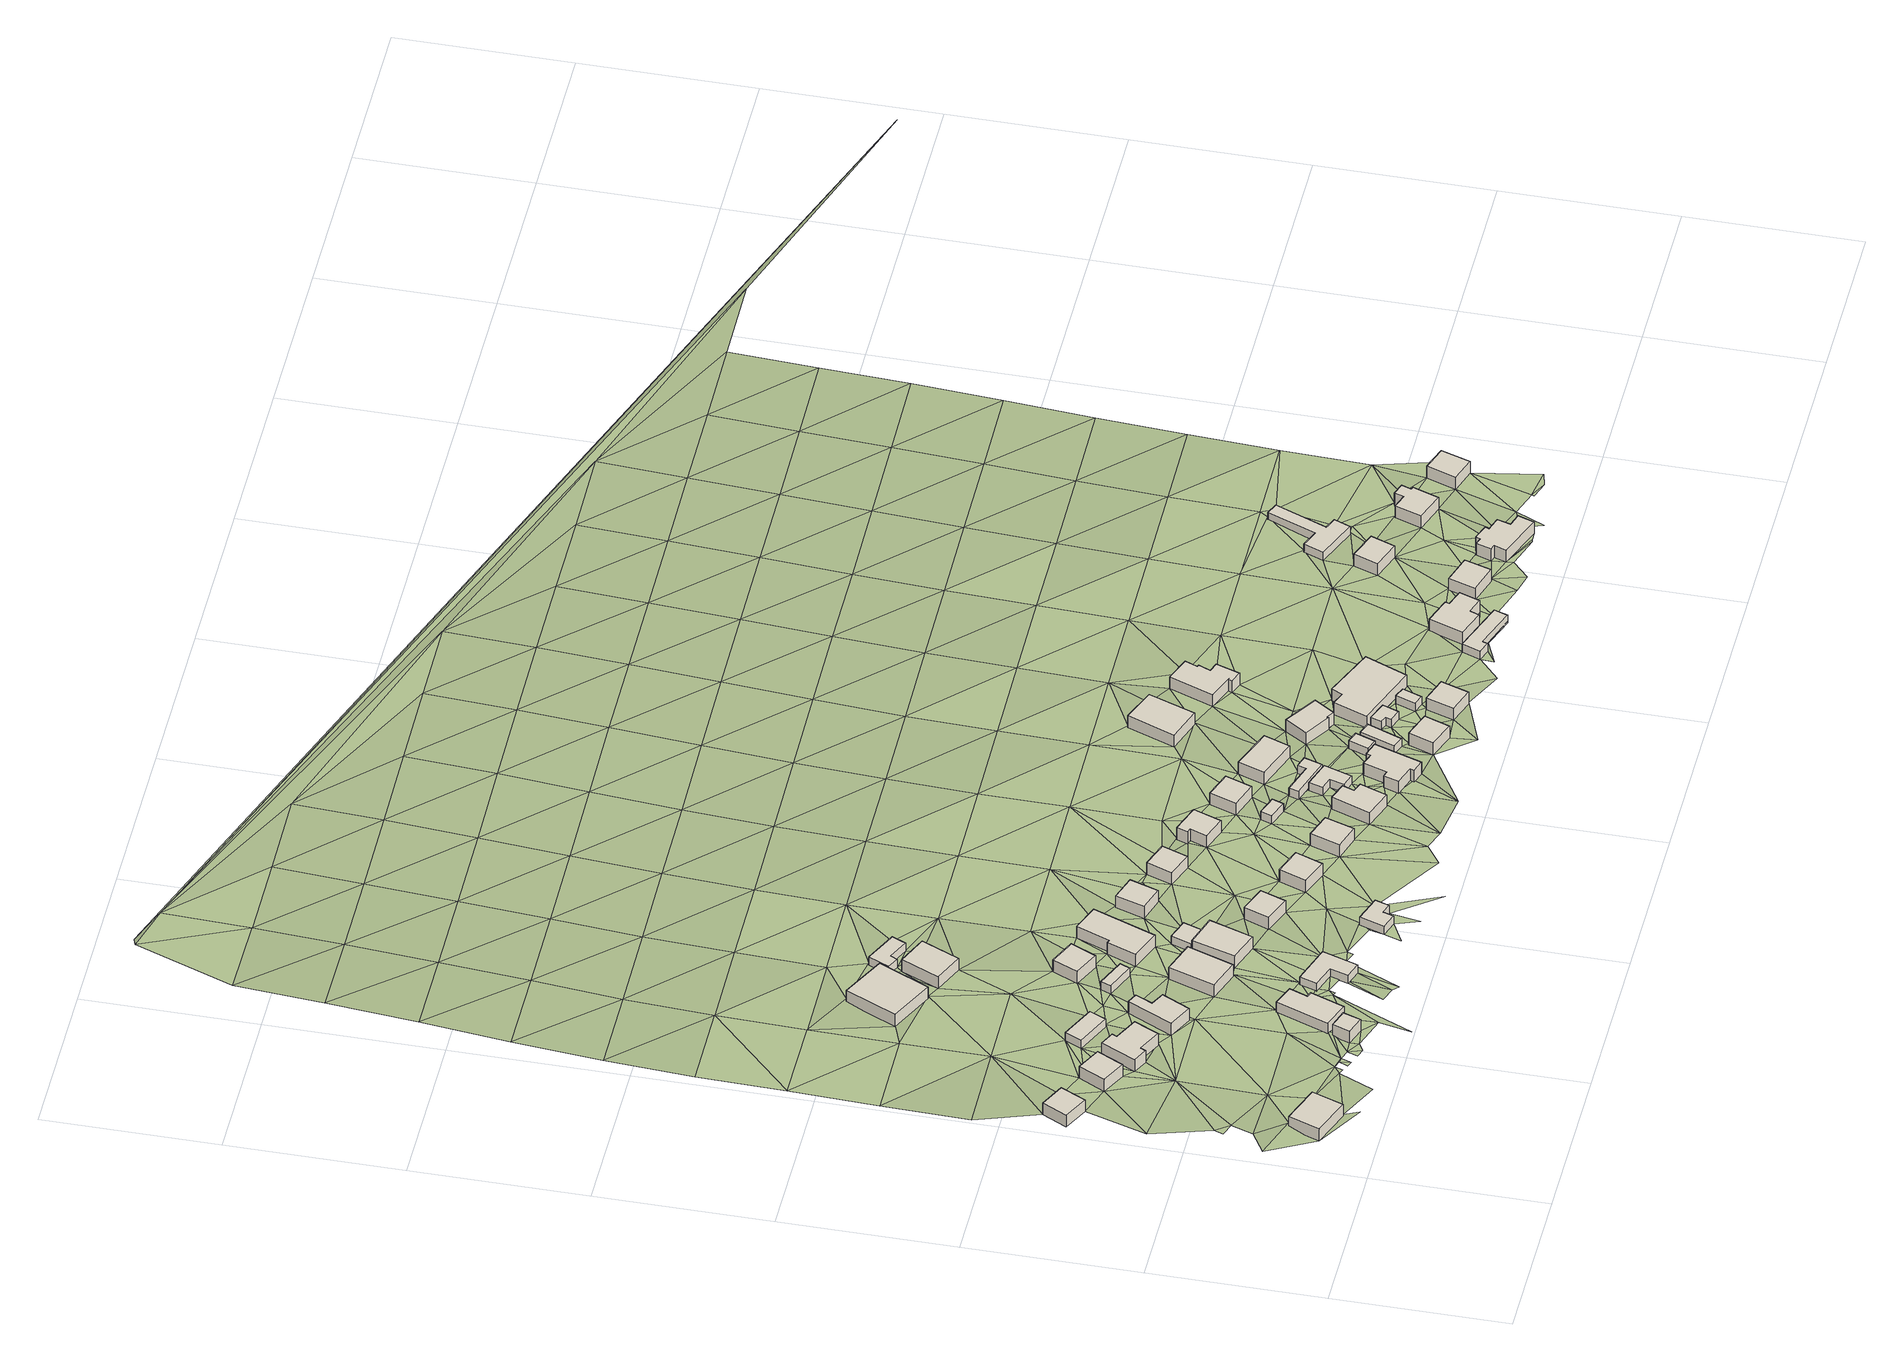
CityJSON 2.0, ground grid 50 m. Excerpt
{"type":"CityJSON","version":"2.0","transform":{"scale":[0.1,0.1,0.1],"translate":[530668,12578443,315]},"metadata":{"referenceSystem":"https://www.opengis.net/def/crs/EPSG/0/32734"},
"CityObjects":{
"building1":{"type":"Building","attributes":{"address":"4 Louwskloof Road Mamre 7347 Cape Town","building":"house","building:levels":"1","building_height":4.1,"plus_code":"4FRWFFRF+9V7","ground_height":177.69,"roof_height":181.79},"geometry":[{"type":"Solid","lod":"1","boundaries":[[[[0,1,2,3]],[[1,4,5,2]],[[4,6,7,5]],[[6,0,3,7]],[[3,2,5,7]],[[6,4,1,0]]]]}]},
"building2":{"type":"Building","attributes":{"address":"70 Frans Street Mamre 7347 Cape Town","building":"house","building:levels":"1","building_height":4.1,"plus_code":"4FRWFFRF+JR4","ground_height":178.72,"roof_height":182.82},"geometry":[{"type":"Solid","lod":"1","boundaries":[[[[8,9,10,11]],[[9,12,13,10]],[[12,14,15,13]],[[14,8,11,15]],[[11,10,13,15]],[[14,12,9,8]]]]}]},
"building3":{"type":"Building","attributes":{"address":"68 Frans Street Mamre 7347 Cape Town","building":"house","building:levels":"1","building_height":4.1,"plus_code":"4FRWFFRF+HVH","ground_height":180.16,"roof_height":184.26},"geometry":[{"type":"Solid","lod":"1","boundaries":[[[[16,17,18,19]],[[17,20,21,18]],[[20,22,23,21]],[[22,16,19,23]],[[19,18,21,23]],[[22,20,17,16]]]]}]},
"building4":{"type":"Building","attributes":{"address":"66 Frans Street Mamre 7347 Cape Town","building":"house","building:levels":"1","building_height":4.1,"plus_code":"4FRWFFRF+GWX","ground_height":180.1,"roof_height":184.2},"geometry":[{"type":"Solid","lod":"1","boundaries":[[[[24,25,26,27]],[[25,28,29,26]],[[28,30,31,29]],[[30,32,33,31]],[[32,34,35,33]],[[34,36,37,35]],[[36,38,39,37]],[[38,24,27,39]],[[27,26,29,31,33,35,37,39]],[[38,36,34,32,30,28,25,24]]]]}]},
"building5":{"type":"Building","attributes":{"address":"Louwskloof Road Mamre 7347 Cape Town","building":"yes","building:levels":"1","building_height":4.1,"plus_code":"4FRWFFRG+923","ground_height":178.97,"roof_height":183.07},"geometry":[{"type":"Solid","lod":"1","boundaries":[[[[40,41,42,43]],[[41,44,45,42]],[[44,46,47,45]],[[46,40,43,47]],[[43,42,45,47]],[[46,44,41,40]]]]}]},
"building6":{"type":"Building","attributes":{"building":"cabin","building:levels":"1","building_height":2.8,"plus_code":"4FRWFFRF+JX2","ground_height":180.16,"roof_height":182.96},"geometry":[{"type":"Solid","lod":"1","boundaries":[[[[48,49,50,51]],[[49,52,53,50]],[[52,54,55,53]],[[54,48,51,55]],[[51,50,53,55]],[[54,52,49,48]]]]}]},
"building7":{"type":"Building","attributes":{"address":"Louwskloof Road Mamre 7347 Cape Town","building":"yes","building:levels":"1","building_height":4.1,"plus_code":"4FRWFFRG+92Q","ground_height":178.97,"roof_height":183.07},"geometry":[{"type":"Solid","lod":"1","boundaries":[[[[56,57,58,59]],[[57,60,61,58]],[[60,62,63,61]],[[62,64,65,63]],[[64,66,67,65]],[[66,56,59,67]],[[59,58,61,63,65,67]],[[66,64,62,60,57,56]]]]}]},
"building8":{"type":"Building","attributes":{"address":"64 Frans Street Mamre 7347 Cape Town","building":"house","building:levels":"1","building_height":4.1,"plus_code":"4FRWFFRF+GXQ","ground_height":180.77,"roof_height":184.87},"geometry":[{"type":"Solid","lod":"1","boundaries":[[[[68,69,70,71]],[[69,72,73,70]],[[72,74,75,73]],[[74,76,77,75]],[[76,78,79,77]],[[78,68,71,79]],[[71,70,73,75,77,79]],[[78,76,74,72,69,68]]]]}]},
"building9":{"type":"Building","attributes":{"address":"Louwskloof Road Mamre 7347 Cape Town","building":"cabin","building:levels":"1","building_height":2.8,"plus_code":"4FRWFFRG+94M","ground_height":180.03,"roof_height":182.83},"geometry":[{"type":"Solid","lod":"1","boundaries":[[[[80,81,82,83]],[[81,84,85,82]],[[84,86,87,85]],[[86,88,89,87]],[[88,90,91,89]],[[90,80,83,91]],[[83,82,85,87,89,91]],[[90,88,86,84,81,80]]]]}]},
"building10":{"type":"Building","attributes":{"address":"Denne Crescent Mamre 7347 Cape Town","building":"house","building:levels":"1","building_height":4.1,"plus_code":"4FRWFFRF+QXW","ground_height":179.79,"roof_height":183.89},"geometry":[{"type":"Solid","lod":"1","boundaries":[[[[92,93,94,95]],[[93,96,97,94]],[[96,98,99,97]],[[98,92,95,99]],[[95,94,97,99]],[[98,96,93,92]]]]}]},
"building11":{"type":"Building","attributes":{"building":"cabin","building:levels":"1","building_height":2.8,"plus_code":"4FRWFFRG+H2Q","ground_height":180.94,"roof_height":183.74},"geometry":[{"type":"Solid","lod":"1","boundaries":[[[[100,101,102,103]],[[101,104,105,102]],[[104,106,107,105]],[[106,100,103,107]],[[103,102,105,107]],[[106,104,101,100]]]]}]},
"building12":{"type":"Building","attributes":{"address":"62 Frans Street Mamre 7347 Cape Town","building":"house","building:levels":"1","building_height":4.1,"plus_code":"4FRWFFRG+G34","ground_height":180.77,"roof_height":184.87},"geometry":[{"type":"Solid","lod":"1","boundaries":[[[[108,109,110,111]],[[109,112,113,110]],[[112,114,115,113]],[[114,108,111,115]],[[111,110,113,115]],[[114,112,109,108]]]]}]},
"building13":{"type":"Building","attributes":{"address":"43 Denne Crescent Mamre 7347 Cape Town","building":"house","building:levels":"1","building_height":4.1,"plus_code":"4FRWFFRG+J3F","ground_height":180.64,"roof_height":184.74},"geometry":[{"type":"Solid","lod":"1","boundaries":[[[[116,117,118,119]],[[117,120,121,118]],[[120,122,123,121]],[[122,116,119,123]],[[119,118,121,123]],[[122,120,117,116]]]]}]},
"building14":{"type":"Building","attributes":{"address":"Denne Crescent Mamre 7347 Cape Town","building":"house","building:levels":"1","building_height":4.1,"plus_code":"4FRWFFRG+Q28","ground_height":180.54,"roof_height":184.64},"geometry":[{"type":"Solid","lod":"1","boundaries":[[[[124,125,126,127]],[[125,128,129,126]],[[128,130,131,129]],[[130,124,127,131]],[[127,126,129,131]],[[130,128,125,124]]]]}]},
"building15":{"type":"Building","attributes":{"address":"60 Frans Street Mamre 7347 Cape Town","building":"house","building:levels":"1","building_height":4.1,"plus_code":"4FRWFFRG+F4W","ground_height":181.29,"roof_height":185.39},"geometry":[{"type":"Solid","lod":"1","boundaries":[[[[132,133,134,135]],[[133,136,137,134]],[[136,138,139,137]],[[138,132,135,139]],[[135,134,137,139]],[[138,136,133,132]]]]}]},
"building16":{"type":"Building","attributes":{"building":"cabin","building:levels":"1","building_height":2.8,"plus_code":"4FRWFFRG+G4G","ground_height":181.29,"roof_height":184.09},"geometry":[{"type":"Solid","lod":"1","boundaries":[[[[140,141,142,143]],[[141,144,145,142]],[[144,146,147,145]],[[146,140,143,147]],[[143,142,145,147]],[[146,144,141,140]]]]}]},
"building17":{"type":"Building","attributes":{"building":"cabin","building:levels":"1","building_height":2.8,"plus_code":"4FRWFFRG+R29","ground_height":180.54,"roof_height":183.34},"geometry":[{"type":"Solid","lod":"1","boundaries":[[[[148,149,150,151]],[[149,152,153,150]],[[152,154,155,153]],[[154,156,157,155]],[[156,158,159,157]],[[158,148,151,159]],[[151,150,153,155,157,159]],[[158,156,154,152,149,148]]]]}]},
"building18":{"type":"Building","attributes":{"address":"41 Denne Crescent Mamre 7347 Cape Town","building":"house","building:levels":"1","building_height":4.1,"plus_code":"4FRWFFRG+H4J","ground_height":181.41,"roof_height":185.51},"geometry":[{"type":"Solid","lod":"1","boundaries":[[[[160,161,162,163]],[[161,164,165,162]],[[164,166,167,165]],[[166,168,169,167]],[[168,170,171,169]],[[170,160,163,171]],[[163,162,165,167,169,171]],[[170,168,166,164,161,160]]]]}]},
"building19":{"type":"Building","attributes":{"address":"Louwskloof Road Mamre 7347 Cape Town","building":"cabin","building:levels":"1","building_height":2.8,"plus_code":"4FRWFFRG+962","ground_height":180.89,"roof_height":183.69},"geometry":[{"type":"Solid","lod":"1","boundaries":[[[[172,173,174,175]],[[173,176,177,174]],[[176,178,179,177]],[[178,180,181,179]],[[180,182,183,181]],[[182,172,175,183]],[[175,174,177,179,181,183]],[[182,180,178,176,173,172]]]]}]},
"building20":{"type":"Building","attributes":{"address":"58 Frans Street Mamre 7347 Cape Town","building":"house","building:levels":"1","building_height":4.1,"plus_code":"4FRWFFRG+F59","ground_height":181.77,"roof_height":185.87},"geometry":[{"type":"Solid","lod":"1","boundaries":[[[[184,185,186,187]],[[185,188,189,186]],[[188,190,191,189]],[[190,184,187,191]],[[187,186,189,191]],[[190,188,185,184]]]]}]},
"building21":{"type":"Building","attributes":{"address":"39 Denne Crescent Mamre 7347 Cape Town","building":"house","building:levels":"1","building_height":4.1,"plus_code":"4FRWFFRG+H5P","ground_height":181.41,"roof_height":185.51},"geometry":[{"type":"Solid","lod":"1","boundaries":[[[[192,193,194,195]],[[193,196,197,194]],[[196,198,199,197]],[[198,192,195,199]],[[195,194,197,199]],[[198,196,193,192]]]]}]},
"building22":{"type":"Building","attributes":{"address":"56 Frans Street Mamre 7347 Cape Town","building":"house","building:levels":"1","building_height":4.1,"plus_code":"4FRWFFRG+C7M","ground_height":181.77,"roof_height":185.87},"geometry":[{"type":"Solid","lod":"1","boundaries":[[[[200,201,202,203]],[[201,204,205,202]],[[204,206,207,205]],[[206,200,203,207]],[[203,202,205,207]],[[206,204,201,200]]]]}]},
"building23":{"type":"Building","attributes":{"address":"37 Denne Crescent Mamre 7347 Cape Town","building":"house","building:levels":"1","building_height":4.1,"plus_code":"4FRWFFRG+H69","ground_height":181.99,"roof_height":186.09},"geometry":[{"type":"Solid","lod":"1","boundaries":[[[[208,209,210,211]],[[209,212,213,210]],[[212,214,215,213]],[[214,208,211,215]],[[211,210,213,215]],[[214,212,209,208]]]]}]},
"building24":{"type":"Building","attributes":{"address":"54 Frans Street Mamre 7347 Cape Town","building":"house","building:levels":"1","building_height":4.1,"plus_code":"4FRWFFRG+C88","ground_height":181.91,"roof_height":186.01},"geometry":[{"type":"Solid","lod":"1","boundaries":[[[[216,217,218,219]],[[217,220,221,218]],[[220,222,223,221]],[[222,216,219,223]],[[219,218,221,223]],[[222,220,217,216]]]]}]},
"building25":{"type":"Building","attributes":{"address":"35 Denne Crescent Mamre 7347 Cape Town","building":"house","building:levels":"1","building_height":4.1,"plus_code":"4FRWFFRG+G8V","ground_height":182.36,"roof_height":186.46},"geometry":[{"type":"Solid","lod":"1","boundaries":[[[[224,225,226,227]],[[225,228,229,226]],[[228,230,231,229]],[[230,232,233,231]],[[232,234,235,233]],[[234,224,227,235]],[[227,226,229,231,233,235]],[[234,232,230,228,225,224]]]]}]},
"building26":{"type":"Building","attributes":{"building":"cabin","building:levels":"1","building_height":2.8,"plus_code":"4FRWFFRG+F9M","ground_height":182.36,"roof_height":185.16},"geometry":[{"type":"Solid","lod":"1","boundaries":[[[[236,237,238,239]],[[237,240,241,238]],[[240,242,243,241]],[[242,236,239,243]],[[239,238,241,243]],[[242,240,237,236]]]]}]},
"building27":{"type":"Building","attributes":{"address":"52 Frans Street Mamre 7347 Cape Town","building":"house","building:levels":"1","building_height":4.1,"plus_code":"4FRWFFRG+99X","ground_height":181.91,"roof_height":186.01},"geometry":[{"type":"Solid","lod":"1","boundaries":[[[[244,245,246,247]],[[245,248,249,246]],[[248,250,251,249]],[[250,252,253,251]],[[252,254,255,253]],[[254,244,247,255]],[[247,246,249,251,253,255]],[[254,252,250,248,245,244]]]]}]},
"building28":{"type":"Building","attributes":{"address":"33 Denne Crescent Mamre 7347 Cape Town","building":"house","building:levels":"1","building_height":4.1,"plus_code":"4FRWFFRG+G9G","ground_height":182.36,"roof_height":186.46},"geometry":[{"type":"Solid","lod":"1","boundaries":[[[[256,257,258,259]],[[257,260,261,258]],[[260,262,263,261]],[[262,256,259,263]],[[259,258,261,263]],[[262,260,257,256]]]]}]},
"building29":{"type":"Building","attributes":{"building":"cabin","building:levels":"1","building_height":2.8,"plus_code":"4FRWFFRG+CCG","ground_height":182.41,"roof_height":185.21},"geometry":[{"type":"Solid","lod":"1","boundaries":[[[[264,265,266,267]],[[265,268,269,266]],[[268,270,271,269]],[[270,272,273,271]],[[272,274,275,273]],[[274,264,267,275]],[[267,266,269,271,273,275]],[[274,272,270,268,265,264]]]]}]},
"building30":{"type":"Building","attributes":{"building":"cabin","building:levels":"1","building_height":2.8,"plus_code":"4FRWFFRG+FC4","ground_height":182.41,"roof_height":185.21},"geometry":[{"type":"Solid","lod":"1","boundaries":[[[[276,277,278,279]],[[277,280,281,278]],[[280,282,283,281]],[[282,284,285,283]],[[284,286,287,285]],[[286,276,279,287]],[[279,278,281,283,285,287]],[[286,284,282,280,277,276]]]]}]},
"building31":{"type":"Building","attributes":{"address":"50 Frans Street Mamre 7347 Cape Town","building":"house","building:levels":"1","building_height":4.1,"plus_code":"4FRWFFRG+9FC","ground_height":181.9,"roof_height":186},"geometry":[{"type":"Solid","lod":"1","boundaries":[[[[288,289,290,291]],[[289,292,293,290]],[[292,294,295,293]],[[294,296,297,295]],[[296,298,299,297]],[[298,300,301,299]],[[300,302,303,301]],[[302,304,305,303]],[[304,306,307,305]],[[306,288,291,307]],[[291,290,293,295,297,299,301,303,305,307]],[[306,304,302,300,298,296,294,292,289,288]]]]}]},
"building32":{"type":"Building","attributes":{"address":"31 Denne Crescent Mamre 7347 Cape Town","building":"house","building:levels":"1","building_height":4.1,"plus_code":"4FRWFFRG+GC5","ground_height":182.84,"roof_height":186.94},"geometry":[{"type":"Solid","lod":"1","boundaries":[[[[308,309,310,311]],[[309,312,313,310]],[[312,314,315,313]],[[314,308,311,315]],[[311,310,313,315]],[[314,312,309,308]]]]}]},
"building33":{"type":"Building","attributes":{"building":"cabin","building:levels":"1","building_height":2.8,"plus_code":"4FRWFFRG+CF9","ground_height":182.41,"roof_height":185.21},"geometry":[{"type":"Solid","lod":"1","boundaries":[[[[316,317,318,319]],[[317,320,321,318]],[[320,322,323,321]],[[322,316,319,323]],[[319,318,321,323]],[[322,320,317,316]]]]}]},
"building34":{"type":"Building","attributes":{"building":"cabin","building:levels":"1","building_height":2.8,"plus_code":"4FRWFFRG+9GR","ground_height":182.92,"roof_height":185.72},"geometry":[{"type":"Solid","lod":"1","boundaries":[[[[324,325,326,327]],[[325,328,329,326]],[[328,330,331,329]],[[330,324,327,331]],[[327,326,329,331]],[[330,328,325,324]]]]}]},
"building35":{"type":"Building","attributes":{"address":"48 Frans Street Mamre 7347 Cape Town","building":"house","building:levels":"1","building_height":4.1,"plus_code":"4FRWFFRG+9G3","ground_height":182.39,"roof_height":186.49},"geometry":[{"type":"Solid","lod":"1","boundaries":[[[[332,333,334,335]],[[333,336,337,334]],[[336,338,339,337]],[[338,332,335,339]],[[335,334,337,339]],[[338,336,333,332]]]]}]},
"building36":{"type":"Building","attributes":{"address":"29 Denne Crescent Mamre 7347 Cape Town","building":"house","building:levels":"1","building_height":4.1,"plus_code":"4FRWFFRG+FGJ","ground_height":183.35,"roof_height":187.45},"geometry":[{"type":"Solid","lod":"1","boundaries":[[[[340,341,342,343]],[[341,344,345,342]],[[344,346,347,345]],[[346,348,349,347]],[[348,350,351,349]],[[350,340,343,351]],[[343,342,345,347,349,351]],[[350,348,346,344,341,340]]]]}]},
"building37":{"type":"Building","attributes":{"building":"cabin","building:levels":"1","building_height":2.8,"plus_code":"4FRWFFRG+CG5","ground_height":182.92,"roof_height":185.72},"geometry":[{"type":"Solid","lod":"1","boundaries":[[[[352,353,354,355]],[[353,356,357,354]],[[356,358,359,357]],[[358,360,361,359]],[[360,362,363,361]],[[362,352,355,363]],[[355,354,357,359,361,363]],[[362,360,358,356,353,352]]]]}]},
"building38":{"type":"Building","attributes":{"address":"44 Denne Crescent Mamre 7347 Cape Town","building":"house","building:levels":"1","building_height":4.1,"plus_code":"4FRWFFRG+JF5","ground_height":183.23,"roof_height":187.33},"geometry":[{"type":"Solid","lod":"1","boundaries":[[[[364,365,366,367]],[[365,368,369,366]],[[368,370,371,369]],[[370,364,367,371]],[[367,366,369,371]],[[370,368,365,364]]]]}]},
"building39":{"type":"Building","attributes":{"address":"46 Frans Street Mamre 7347 Cape Town","building":"house","building:levels":"1","building_height":4.1,"plus_code":"4FRWFFRG+8HW","ground_height":182.39,"roof_height":186.49},"geometry":[{"type":"Solid","lod":"1","boundaries":[[[[372,373,374,375]],[[373,376,377,374]],[[376,378,379,377]],[[378,372,375,379]],[[375,374,377,379]],[[378,376,373,372]]]]}]},
"building40":{"type":"Building","attributes":{"building":"cabin","building:levels":"1","building_height":2.8,"plus_code":"4FRWFFRG+9HP","ground_height":182.92,"roof_height":185.72},"geometry":[{"type":"Solid","lod":"1","boundaries":[[[[380,381,382,383]],[[381,384,385,382]],[[384,386,387,385]],[[386,380,383,387]],[[383,382,385,387]],[[386,384,381,380]]]]}]},
"building41":{"type":"Building","attributes":{"address":"27 Denne Crescent Mamre 7347 Cape Town","building":"house","building:levels":"1","building_height":4.1,"plus_code":"4FRWFFRG+CHG","ground_height":182.92,"roof_height":187.02},"geometry":[{"type":"Solid","lod":"1","boundaries":[[[[388,389,390,391]],[[389,392,393,390]],[[392,394,395,393]],[[394,396,397,395]],[[396,398,399,397]],[[398,388,391,399]],[[391,390,393,395,397,399]],[[398,396,394,392,389,388]]]]}]},
"building42":{"type":"Building","attributes":{"building":"house","building:levels":"1","building_height":4.1,"plus_code":"4FRWFFRG+HHJ","ground_height":183.78,"roof_height":187.88},"geometry":[{"type":"Solid","lod":"1","boundaries":[[[[400,401,402,403]],[[401,404,405,402]],[[404,406,407,405]],[[406,408,409,407]],[[408,410,411,409]],[[410,412,413,411]],[[412,414,415,413]],[[414,416,417,415]],[[416,418,419,417]],[[418,400,403,419]],[[403,402,405,407,409,411,413,415,417,419]],[[418,416,414,412,410,408,406,404,401,400]]]]}]},
"building43":{"type":"Building","attributes":{"address":"42 Denne Crescent Mamre 7347 Cape Town","building":"house","building:levels":"1","building_height":4.1,"plus_code":"4FRWFFRG+HHJ","ground_height":183.78,"roof_height":187.88},"geometry":[{"type":"Solid","lod":"1","boundaries":[[[[408,410,411,409]],[[410,412,413,411]],[[412,414,415,413]],[[414,416,417,415]],[[416,418,419,417]],[[418,400,403,419]],[[400,420,421,403]],[[420,408,409,421]],[[409,411,413,415,417,419,403,421]],[[420,400,418,416,414,412,410,408]]]]}]},
"building44":{"type":"Building","attributes":{"building":"garage","building:levels":"1","building_height":4.1,"plus_code":"4FRWFFRG+HH7","ground_height":183.78,"roof_height":187.88},"geometry":[{"type":"Solid","lod":"1","boundaries":[[[[400,401,402,403]],[[401,404,405,402]],[[404,406,407,405]],[[406,408,409,407]],[[408,420,421,409]],[[420,400,403,421]],[[403,402,405,407,409,421]],[[420,408,406,404,401,400]]]]}]},
"building45":{"type":"Building","attributes":{"address":"Frans Street Mamre 7347 Cape Town","building":"cabin","building:levels":"1","building_height":2.8,"plus_code":"4FRWFFRG+8MQ","ground_height":182.83,"roof_height":185.63},"geometry":[{"type":"Solid","lod":"1","boundaries":[[[[422,423,424,425]],[[423,426,427,424]],[[426,428,429,427]],[[428,430,431,429]],[[430,432,433,431]],[[432,422,425,433]],[[425,424,427,429,431,433]],[[432,430,428,426,423,422]]]]}]},
"building46":{"type":"Building","attributes":{"address":"25 Denne Crescent Mamre 7347 Cape Town","building":"house","building:levels":"1","building_height":4.1,"plus_code":"4FRWFFRG+9P4","ground_height":182.83,"roof_height":186.93},"geometry":[{"type":"Solid","lod":"1","boundaries":[[[[434,435,436,437]],[[435,438,439,436]],[[438,440,441,439]],[[440,442,443,441]],[[442,444,445,443]],[[444,446,447,445]],[[446,448,449,447]],[[448,434,437,449]],[[437,436,439,441,443,445,447,449]],[[448,446,444,442,440,438,435,434]]]]}]},
"building47":{"type":"Building","attributes":{"address":"23 Denne Crescent Mamre 7347 Cape Town","building":"house","building:levels":"1","building_height":4.1,"plus_code":"4FRWFFRG+9Q5","ground_height":183.35,"roof_height":187.45},"geometry":[{"type":"Solid","lod":"1","boundaries":[[[[450,451,452,453]],[[451,454,455,452]],[[454,456,457,455]],[[456,450,453,457]],[[453,452,455,457]],[[456,454,451,450]]]]}]},
"building48":{"type":"Building","attributes":{"address":"34 Denne Crescent Mamre 7347 Cape Town","building":"house","building:levels":"1","building_height":4.1,"plus_code":"4FRWFFRG+FR2","ground_height":184.38,"roof_height":188.48},"geometry":[{"type":"Solid","lod":"1","boundaries":[[[[458,459,460,461]],[[459,462,463,460]],[[462,464,465,463]],[[464,458,461,465]],[[461,460,463,465]],[[464,462,459,458]]]]}]},
"building49":{"type":"Building","attributes":{"address":"21 Denne Crescent Mamre 7347 Cape Town","building":"house","building:levels":"1","building_height":4.1,"plus_code":"4FRWFFRG+8VM","ground_height":184.13,"roof_height":188.23},"geometry":[{"type":"Solid","lod":"1","boundaries":[[[[466,467,468,469]],[[467,470,471,468]],[[470,472,473,471]],[[472,474,475,473]],[[474,476,477,475]],[[476,478,479,477]],[[478,480,481,479]],[[480,482,483,481]],[[482,484,485,483]],[[484,486,487,485]],[[486,488,489,487]],[[488,466,469,489]],[[469,468,471,473,475,477,479,481,483,485,487,489]],[[488,486,484,482,480,478,476,474,472,470,467,466]]]]}]},
"building50":{"type":"Building","attributes":{"building":"cabin","building:levels":"1","building_height":2.8,"plus_code":"4FRWFFRG+GVJ","ground_height":184.38,"roof_height":187.18},"geometry":[{"type":"Solid","lod":"1","boundaries":[[[[490,491,492,493]],[[491,494,495,492]],[[494,496,497,495]],[[496,498,499,497]],[[498,500,501,499]],[[500,502,503,501]],[[502,504,505,503]],[[504,490,493,505]],[[493,492,495,497,499,501,503,505]],[[504,502,500,498,496,494,491,490]]]]}]},
"building51":{"type":"Building","attributes":{"address":"30 Denne Crescent Mamre 7347 Cape Town","building":"house","building:levels":"1","building_height":4.1,"plus_code":"4FRWFFRG+CWC","ground_height":184.51,"roof_height":188.61},"geometry":[{"type":"Solid","lod":"1","boundaries":[[[[506,507,508,509]],[[507,510,511,508]],[[510,512,513,511]],[[512,514,515,513]],[[514,516,517,515]],[[516,518,519,517]],[[518,520,521,519]],[[520,506,509,521]],[[509,508,511,513,515,517,519,521]],[[520,518,516,514,512,510,507,506]]]]}]},
"building52":{"type":"Building","attributes":{"address":"28 Denne Crescent Mamre 7347 Cape Town","building":"house","building:levels":"1","building_height":4.1,"plus_code":"4FRWFFRG+CX3","ground_height":185.17,"roof_height":189.27},"geometry":[{"type":"Solid","lod":"1","boundaries":[[[[522,523,524,525]],[[523,526,527,524]],[[526,528,529,527]],[[528,522,525,529]],[[525,524,527,529]],[[528,526,523,522]]]]}]},
"terrain1":{"type":"TINRelief","geometry":[{"type":"CompositeSurface","lod":"1","boundaries":[[[530,531,1]],[[530,532,531]],[[533,534,535]],[[536,537,1]],[[538,532,530]],[[535,532,538]],[[539,533,540]],[[535,540,533]],[[538,530,541]],[[12,539,20]],[[538,540,535]],[[537,542,541]],[[540,20,539]],[[537,543,542]],[[544,12,20]],[[545,538,541]],[[545,541,542]],[[8,546,547]],[[544,20,17]],[[540,22,20]],[[546,8,544]],[[547,546,548]],[[549,545,542]],[[25,22,540]],[[28,25,540]],[[538,545,550]],[[544,17,546]],[[551,552,553]],[[554,545,553]],[[555,540,538]],[[22,25,16]],[[552,554,553]],[[17,16,556]],[[28,540,557]],[[558,548,559]],[[24,16,25]],[[560,561,562]],[[554,550,545]],[[17,556,54]],[[16,48,556]],[[562,561,563]],[[30,28,557]],[[554,562,564]],[[557,540,78]],[[538,550,555]],[[559,548,546]],[[562,563,41]],[[54,546,17]],[[16,24,48]],[[564,562,41]],[[564,565,554]],[[550,554,565]],[[48,54,556]],[[540,555,78]],[[41,563,44]],[[38,48,24]],[[44,563,566]],[[38,36,567]],[[558,568,569]],[[78,567,557]],[[565,564,46]],[[570,48,38]],[[559,571,558]],[[38,567,570]],[[565,572,550]],[[46,60,565]],[[44,566,60]],[[44,60,46]],[[68,78,555]],[[567,78,573]],[[574,569,568]],[[572,555,550]],[[575,566,576]],[[558,571,568]],[[546,54,577]],[[570,567,573]],[[60,566,575]],[[578,559,546]],[[69,68,555]],[[98,571,559]],[[570,579,580]],[[573,579,570]],[[572,109,555]],[[60,575,581]],[[577,54,580]],[[69,555,109]],[[72,69,582]],[[583,584,574]],[[98,559,578]],[[585,586,581]],[[546,577,578]],[[581,575,587]],[[573,582,104]],[[587,575,588]],[[104,579,573]],[[587,589,581]],[[571,98,590]],[[591,592,593]],[[594,585,581]],[[583,574,568]],[[595,572,585]],[[580,579,596]],[[581,589,594]],[[109,572,595]],[[582,69,597]],[[598,592,591]],[[597,69,109]],[[101,579,104]],[[587,599,589]],[[593,600,88]],[[580,596,577]],[[598,599,587]],[[88,591,593]],[[594,595,585]],[[104,582,601]],[[579,101,596]],[[602,603,584]],[[591,599,598]],[[601,582,597]],[[571,604,568]],[[600,605,88]],[[577,130,578]],[[602,584,583]],[[595,594,136]],[[571,590,604]],[[606,607,594]],[[117,577,596]],[[101,608,596]],[[130,609,578]],[[594,607,138]],[[166,601,597]],[[101,610,608]],[[124,130,577]],[[88,605,606]],[[136,594,138]],[[611,603,612]],[[136,613,595]],[[610,601,166]],[[578,609,148]],[[124,577,117]],[[607,606,138]],[[609,130,128]],[[578,148,614]],[[606,605,615]],[[615,605,616]],[[583,568,617]],[[597,168,166]],[[612,603,602]],[[610,166,164]],[[136,133,613]],[[590,614,618]],[[613,168,597]],[[608,610,164]],[[609,128,148]],[[604,590,618]],[[617,568,604]],[[613,133,146]],[[149,148,128]],[[164,619,608]],[[614,148,618]],[[620,621,611]],[[146,144,613]],[[138,606,622]],[[613,144,168]],[[146,133,140]],[[623,124,117]],[[606,615,624]],[[125,149,128]],[[602,583,625]],[[117,619,623]],[[626,615,627]],[[160,164,161]],[[160,619,164]],[[628,176,173]],[[152,149,154]],[[620,611,612]],[[140,133,132]],[[149,125,154]],[[606,185,622]],[[173,626,627]],[[625,583,617]],[[624,615,626]],[[138,622,629]],[[132,138,629]],[[168,144,193]],[[619,160,623]],[[140,132,141]],[[185,606,624]],[[630,125,124]],[[180,176,631]],[[144,141,193]],[[178,176,180]],[[630,124,623]],[[602,632,612]],[[604,618,633]],[[168,193,170]],[[630,154,125]],[[634,621,620]],[[160,170,623]],[[634,635,621]],[[626,636,624]],[[154,630,637]],[[617,604,633]],[[132,638,141]],[[618,637,633]],[[632,602,625]],[[132,629,638]],[[636,180,639]],[[193,141,640]],[[204,185,624]],[[170,193,641]],[[642,638,629]],[[620,612,643]],[[642,185,204]],[[630,633,637]],[[624,636,644]],[[640,141,212]],[[212,141,638]],[[625,617,645]],[[643,612,632]],[[623,170,646]],[[635,647,648]],[[624,644,204]],[[647,635,634]],[[638,642,649]],[[649,642,204]],[[630,623,646]],[[645,617,633]],[[646,170,641]],[[634,620,650]],[[640,651,652]],[[651,640,212]],[[644,636,217]],[[653,217,636]],[[625,654,632]],[[646,641,652]],[[214,212,638]],[[650,620,643]],[[652,651,209]],[[209,651,212]],[[630,655,633]],[[638,649,232]],[[654,625,645]],[[646,652,209]],[[634,656,647]],[[638,232,214]],[[657,644,217]],[[646,655,630]],[[643,632,658]],[[217,653,659]],[[649,657,660]],[[656,634,650]],[[217,216,657]],[[645,633,661]],[[658,632,654]],[[232,649,660]],[[217,659,220]],[[208,214,662]],[[214,232,662]],[[657,216,660]],[[655,661,633]],[[650,643,663]],[[662,664,208]],[[659,244,220]],[[209,665,646]],[[666,244,659]],[[662,232,667]],[[209,208,665]],[[654,645,668]],[[234,232,660]],[[663,643,658]],[[660,216,242]],[[244,222,220]],[[669,208,664]],[[242,216,222]],[[655,646,665]],[[668,645,661]],[[670,647,656]],[[671,244,666]],[[234,660,257]],[[242,240,660]],[[650,672,656]],[[673,222,244]],[[674,669,664]],[[222,236,242]],[[240,257,660]],[[669,665,208]],[[234,257,674]],[[654,675,658]],[[672,650,663]],[[666,676,671]],[[666,677,676]],[[222,678,236]],[[222,673,678]],[[655,679,661]],[[675,654,668]],[[669,674,680]],[[257,680,674]],[[240,681,257]],[[240,237,681]],[[665,679,655]],[[237,236,682]],[[678,673,265]],[[236,678,682]],[[265,673,683]],[[663,658,684]],[[685,671,686]],[[671,676,686]],[[683,687,270]],[[685,270,687]],[[670,656,672]],[[688,676,677]],[[689,678,265]],[[309,237,682]],[[683,268,265]],[[309,681,237]],[[668,661,690]],[[268,683,270]],[[272,270,685]],[[686,691,685]],[[684,658,675]],[[272,685,691]],[[288,688,677]],[[676,688,692]],[[669,680,693]],[[691,686,694]],[[665,669,693]],[[678,689,284]],[[661,679,690]],[[695,691,694]],[[695,272,691]],[[696,309,682]],[[697,681,308]],[[308,681,309]],[[288,677,338]],[[672,663,698]],[[699,696,682]],[[274,284,689]],[[680,697,693]],[[695,274,272]],[[668,700,675]],[[663,684,698]],[[274,695,701]],[[312,309,696]],[[701,695,702]],[[665,703,679]],[[308,693,697]],[[690,700,668]],[[325,288,338]],[[704,284,274]],[[325,705,288]],[[696,706,312]],[[672,707,670]],[[274,701,704]],[[703,665,693]],[[341,706,284]],[[701,705,320]],[[704,701,320]],[[684,675,708]],[[328,325,338]],[[284,704,341]],[[709,705,325]],[[706,341,312]],[[709,320,705]],[[698,707,672]],[[710,328,338]],[[679,711,690]],[[324,709,325]],[[712,647,670]],[[332,338,713]],[[708,675,700]],[[693,308,714]],[[709,324,715]],[[308,314,714]],[[340,312,341]],[[360,328,710]],[[314,312,340]],[[711,679,703]],[[703,693,370]],[[344,341,704]],[[344,704,715]],[[330,328,356]],[[330,715,324]],[[716,698,684]],[[332,713,373]],[[360,356,328]],[[370,693,714]],[[717,360,710]],[[394,715,330]],[[717,332,373]],[[344,715,348]],[[700,690,718]],[[394,348,715]],[[330,356,353]],[[719,356,360]],[[394,330,353]],[[703,370,720]],[[716,684,708]],[[358,356,719]],[[360,358,719]],[[346,344,348]],[[360,717,362]],[[721,373,713]],[[418,314,340]],[[718,690,711]],[[352,394,353]],[[717,381,362]],[[722,348,394]],[[717,373,723]],[[670,707,724]],[[418,714,314]],[[725,707,698]],[[717,723,381]],[[350,726,340]],[[350,348,722]],[[362,381,380]],[[362,380,352]],[[700,727,708]],[[723,384,381]],[[725,698,716]],[[394,352,728]],[[726,401,340]],[[722,729,350]],[[703,720,730]],[[730,711,703]],[[729,726,350]],[[340,401,418]],[[722,731,729]],[[732,384,723]],[[727,700,718]],[[380,728,352]],[[714,418,416]],[[384,728,386]],[[380,386,728]],[[384,732,728]],[[714,416,733]],[[721,734,732]],[[716,708,735]],[[733,730,720]],[[725,724,707]],[[401,726,404]],[[400,418,401]],[[736,718,711]],[[735,708,727]],[[737,726,729]],[[738,728,732]],[[730,733,416]],[[426,732,734]],[[736,711,730]],[[712,670,724]],[[404,726,737]],[[739,725,716]],[[740,728,738]],[[732,423,738]],[[730,416,414]],[[426,423,732]],[[410,408,406]],[[729,740,737]],[[727,718,741]],[[739,716,735]],[[414,412,410]],[[410,406,414]],[[428,426,742]],[[741,718,736]],[[404,743,406]],[[724,725,744]],[[745,428,742]],[[746,740,738]],[[406,743,414]],[[430,428,745]],[[737,743,404]],[[747,735,727]],[[738,423,746]],[[739,744,725]],[[748,730,414]],[[748,736,730]],[[434,746,423]],[[749,434,423]],[[747,727,741]],[[750,430,745]],[[712,751,647]],[[749,423,752]],[[743,748,414]],[[740,753,737]],[[739,735,754]],[[724,744,712]],[[753,740,746]],[[647,755,648]],[[756,741,736]],[[754,735,747]],[[749,757,758]],[[749,752,757]],[[737,753,743]],[[748,756,736]],[[746,759,760]],[[761,744,739]],[[451,757,752]],[[762,763,759]],[[747,741,764]],[[451,763,757]],[[746,760,753]],[[752,765,451]],[[761,739,754]],[[759,763,766]],[[766,760,759]],[[748,743,767]],[[756,764,741]],[[766,763,451]],[[744,768,712]],[[769,451,765]],[[767,743,753]],[[747,770,754]],[[760,458,753]],[[769,765,771]],[[768,744,761]],[[766,772,760]],[[756,748,773]],[[764,770,747]],[[772,458,760]],[[771,774,769]],[[767,773,748]],[[464,753,458]],[[775,769,472]],[[775,772,766]],[[476,769,774]],[[476,472,769]],[[761,754,776]],[[464,490,753]],[[777,767,753]],[[764,756,778]],[[779,775,472]],[[474,472,476]],[[770,776,754]],[[490,777,753]],[[780,476,774]],[[779,781,775]],[[781,772,775]],[[773,778,756]],[[768,782,712]],[[779,783,784]],[[780,785,476]],[[768,761,786]],[[784,781,779]],[[785,478,476]],[[787,490,464]],[[770,764,788]],[[787,464,789]],[[781,784,790]],[[776,786,761]],[[789,772,506]],[[506,772,781]],[[767,777,791]],[[773,767,792]],[[790,793,484]],[[764,778,788]],[[484,482,480]],[[787,789,794]],[[507,781,790]],[[795,791,777]],[[506,796,789]],[[789,796,794]],[[484,507,790]],[[776,770,797]],[[767,791,792]],[[798,647,751]],[[480,799,484]],[[800,799,480]],[[506,781,507]],[[786,782,768]],[[794,801,787]],[[778,773,802]],[[797,770,788]],[[803,804,801]],[[801,794,805]],[[484,799,523]],[[794,796,805]],[[802,773,792]],[[782,751,712]],[[507,484,523]],[[806,786,776]],[[796,807,805]],[[791,803,792]],[[778,808,788]],[[797,806,776]],[[809,507,523]],[[799,810,526]],[[811,810,812]],[[813,814,809]],[[801,815,803]],[[801,805,815]],[[802,808,778]],[[799,526,523]],[[786,816,782]],[[817,810,811]],[[813,809,522]],[[809,523,522]],[[805,813,815]],[[810,817,526]],[[797,788,818]],[[792,803,819]],[[806,816,786]],[[819,802,792]],[[522,815,813]],[[808,818,788]],[[819,803,815]],[[522,528,815]],[[820,806,797]],[[816,751,782]],[[808,802,821]],[[820,797,818]],[[802,819,821]],[[816,806,822]],[[823,818,808]],[[806,820,822]],[[821,823,808]],[[751,816,824]],[[825,820,818]],[[822,824,816]],[[798,755,647]],[[825,818,823]],[[822,820,826]],[[826,820,825]],[[827,751,824]],[[828,824,822]],[[828,822,826]],[[827,824,828]],[[827,798,751]]]}]}
},
"vertices":[
[157,248,10],[124,158,10],[124,158,51],[157,248,51],[236,116,10],[236,116,51],[269,207,10],[269,207,51],
[64,895,20],[28,824,20],[28,824,61],[64,895,61],[100,788,20],[100,788,61],[136,860,20],[136,860,61],
[284,793,34],[214,828,34],[214,828,75],[284,793,75],[175,752,34],[175,752,75],[245,717,34],[245,717,75],
[320,790,34],[271,690,34],[271,690,75],[320,790,75],[313,669,34],[313,669,75],[321,684,34],[321,684,75],[388,651,34],[388,651,75],[423,722,34],[423,722,75],[354,756,34],[354,756,75],[361,770,34],[361,770,75],
[534,209,22],[516,158,22],[516,158,63],[534,209,63],[570,140,22],[570,140,63],[587,191,22],[587,191,63],
[333,848,34],[432,803,34],[432,803,62],[333,848,62],[454,850,34],[454,850,62],[356,896,34],[356,896,62],
[593,374,22],[536,223,22],[536,223,63],[593,374,63],[612,194,22],[612,194,63],[649,292,22],[649,292,63],[633,298,22],[633,298,63],[653,351,22],[653,351,63],
[498,590,40],[539,671,40],[539,671,81],[498,590,81],[499,691,40],[499,691,81],[523,740,40],[523,740,81],[493,754,40],[493,754,81],[428,624,40],[428,624,81],
[707,335,33],[691,285,33],[691,285,61],[707,335,61],[757,263,33],[757,263,61],[740,210,33],[740,210,61],[788,194,33],[788,194,61],[822,297,33],[822,297,61],
[450,1288,31],[518,1434,31],[518,1434,72],[450,1288,72],[390,1498,31],[390,1498,72],[322,1350,31],[322,1350,72],
[651,810,42],[569,845,42],[569,845,70],[651,810,70],[557,816,42],[557,816,70],[639,781,42],[639,781,70],
[651,678,40],[605,545,40],[605,545,81],[651,678,81],[697,513,40],[697,513,81],[744,646,40],[744,646,81],
[692,951,39],[617,985,39],[617,985,80],[692,951,80],[584,912,39],[584,912,80],[658,878,39],[658,878,80],
[573,1231,38],[622,1341,38],[622,1341,79],[573,1231,79],[536,1378,38],[536,1378,79],[488,1269,38],[488,1269,79],
[854,610,46],[763,639,46],[763,639,87],[854,610,87],[725,515,46],[725,515,87],[812,484,46],[812,484,87],
[825,620,46],[845,679,46],[845,679,74],[825,620,74],[785,700,46],[785,700,74],[765,641,46],[765,641,74],
[516,1409,38],[550,1393,38],[550,1393,66],[516,1409,66],[560,1413,38],[560,1413,66],[619,1385,38],[619,1385,66],[637,1425,38],[637,1425,66],[544,1469,38],[544,1469,66],
[755,950,47],[717,853,47],[717,853,88],[755,950,88],[708,857,47],[708,857,88],[675,773,47],[675,773,88],[763,739,47],[763,739,88],[833,920,47],[833,920,88],
[968,228,42],[944,156,42],[944,156,70],[968,228,70],[992,140,42],[992,140,70],[1002,171,42],[1002,171,70],[1032,161,42],[1032,161,70],[1045,202,42],[1045,202,70],
[892,458,50],[969,429,50],[969,429,91],[892,458,91],[996,502,50],[996,502,91],[919,531,50],[919,531,91],
[898,875,47],[871,792,47],[871,792,88],[898,875,88],[943,769,47],[943,769,88],[970,851,47],[970,851,88],
[1167,443,50],[1089,471,50],[1089,471,91],[1167,443,91],[1060,393,50],[1060,393,91],[1137,364,50],[1137,364,91],
[1115,794,53],[1040,821,53],[1040,821,94],[1115,794,94],[1013,747,53],[1013,747,94],[1088,720,53],[1088,720,94],
[1247,421,52],[1218,335,52],[1218,335,93],[1247,421,93],[1292,311,52],[1292,311,93],[1320,396,52],[1320,396,93],
[1275,743,56],[1193,772,56],[1193,772,97],[1275,743,97],[1181,740,56],[1181,740,97],[1195,735,56],[1195,735,97],[1177,687,56],[1177,687,97],[1245,662,56],[1245,662,97],
[1362,518,56],[1374,551,56],[1374,551,84],[1362,518,84],[1318,571,56],[1318,571,84],[1307,538,56],[1307,538,84],
[1363,284,52],[1444,255,52],[1444,255,93],[1363,284,93],[1472,333,52],[1472,333,93],[1444,344,52],[1444,344,93],[1456,378,52],[1456,378,93],[1404,396,52],[1404,396,93],
[1349,715,56],[1322,638,56],[1322,638,97],[1349,715,97],[1398,612,56],[1398,612,97],[1425,688,56],[1425,688,97],
[1459,470,57],[1446,430,57],[1446,430,85],[1459,470,85],[1483,418,57],[1483,418,85],[1470,377,57],[1470,377,85],[1509,364,57],[1509,364,85],[1536,445,57],[1536,445,85],
[1521,514,57],[1513,489,57],[1513,489,85],[1521,514,85],[1426,517,57],[1426,517,85],[1417,489,57],[1417,489,85],[1538,450,57],[1538,450,85],[1555,503,57],[1555,503,85],
[1593,193,52],[1639,330,52],[1639,330,93],[1593,193,93],[1596,344,52],[1596,344,93],[1592,331,52],[1592,331,93],[1557,343,52],[1557,343,93],[1534,275,52],[1534,275,93],[1518,280,52],[1518,280,93],[1503,235,52],[1503,235,93],[1560,216,52],[1560,216,93],[1556,205,52],[1556,205,93],
[1482,666,61],[1454,590,61],[1454,590,102],[1482,666,102],[1575,547,61],[1575,547,102],[1602,621,61],[1602,621,102],
[1681,390,57],[1648,402,57],[1648,402,85],[1681,390,85],[1628,345,57],[1628,345,85],[1660,333,57],[1660,333,85],
[1683,378,62],[1645,278,62],[1645,278,90],[1683,378,90],[1679,265,62],[1679,265,90],[1718,365,62],[1718,365,90],
[1746,149,57],[1773,223,57],[1773,223,98],[1746,149,98],[1696,250,57],[1696,250,98],[1670,177,57],[1670,177,98],
[1671,578,66],[1630,513,66],[1630,513,107],[1671,578,107],[1703,468,66],[1703,468,107],[1704,473,66],[1704,473,107],[1726,459,66],[1726,459,107],[1765,518,66],[1765,518,107],
[1803,343,62],[1747,364,62],[1747,364,90],[1803,343,90],[1735,333,62],[1735,333,90],[1755,325,62],[1755,325,90],[1749,309,62],[1749,309,90],[1785,296,62],[1785,296,90],
[1649,820,65],[1698,954,65],[1698,954,106],[1649,820,106],[1601,992,65],[1601,992,106],[1548,854,65],[1548,854,106],
[1846,234,57],[1819,154,57],[1819,154,98],[1846,234,98],[1892,129,57],[1892,129,98],[1919,209,57],[1919,209,98],
[1848,317,62],[1826,260,62],[1826,260,90],[1848,317,90],[1857,248,62],[1857,248,90],[1878,304,62],[1878,304,90],
[1824,486,62],[1808,454,62],[1808,454,103],[1824,486,103],[1770,469,62],[1770,469,103],[1734,372,62],[1734,372,103],[1920,303,62],[1920,303,103],[1971,425,62],[1971,425,103],
[1794,760,71],[1790,748,71],[1790,748,112],[1794,760,112],[1825,736,71],[1825,736,112],[1849,804,71],[1849,804,112],[1820,814,71],[1820,814,112],[1835,849,71],[1835,849,112],[1829,851,71],[1829,851,112],[1843,887,71],[1843,887,112],[1772,914,71],[1772,914,112],[1724,787,71],[1724,787,112],
[1801,758,71],[1801,758,112],
[2244,134,61],[2091,189,61],[2091,189,89],[2244,134,89],[2071,135,61],[2071,135,89],[2106,122,61],[2106,122,89],[2111,137,61],[2111,137,89],[2230,95,61],[2230,95,89],
[2121,194,61],[2201,166,61],[2201,166,102],[2121,194,102],[2211,193,61],[2211,193,102],[2258,176,61],[2258,176,102],[2279,236,61],[2279,236,102],[2230,253,61],[2230,253,102],[2234,265,61],[2234,265,102],[2156,292,61],[2156,292,102],
[2323,275,66],[2298,198,66],[2298,198,107],[2323,275,107],[2382,172,66],[2382,172,107],[2406,249,66],[2406,249,107],
[2329,468,77],[2410,439,77],[2410,439,118],[2329,468,118],[2436,509,77],[2436,509,118],[2355,539,77],[2355,539,118],
[2494,238,74],[2489,224,74],[2489,224,115],[2494,238,115],[2469,231,74],[2469,231,115],[2454,187,74],[2454,187,115],[2470,182,74],[2470,182,115],[2458,147,74],[2458,147,115],[2586,99,74],[2586,99,115],[2602,146,74],[2602,146,115],[2564,158,74],[2564,158,115],[2576,197,74],[2576,197,115],[2535,210,74],[2535,210,115],[2539,222,74],[2539,222,115],
[2359,623,77],[2478,575,77],[2478,575,105],[2359,623,105],[2497,622,77],[2497,622,105],[2462,636,77],[2462,636,105],[2523,786,77],[2523,786,105],[2488,800,77],[2488,800,105],[2432,660,77],[2432,660,105],[2382,680,77],[2382,680,105],
[2542,396,78],[2626,366,78],[2626,366,119],[2542,396,119],[2653,442,78],[2653,442,119],[2645,445,78],[2645,445,119],[2655,473,78],[2655,473,119],[2620,485,78],[2620,485,119],[2610,458,78],[2610,458,119],[2569,472,78],[2569,472,119],
[2737,422,84],[2708,337,84],[2708,337,125],[2737,422,125],[2780,313,84],[2780,313,125],[2808,398,84],[2808,398,125],
[157,248,28],[42,293,17],[107,333,17],[100,438,17],[91,411,17],[129,398,17],[255,75,15],[236,116,15],[255,325,28],[46,609,19],[255,575,34],[269,207,28],[390,160,22],[353,61,15],[136,860,34],[414,177,22],[255,1075,31],[6,1075,19],[6,1325,23],[405,154,22],[505,325,35],[425,144,22],[440,138,22],[435,169,22],[451,168,22],[505,575,40],[255,825,34],[388,651,40],[6,1575,30],[255,1325,31],[469,127,22],[494,118,22],[480,157,22],[518,133,22],[534,209,35],[536,223,35],[614,101,22],[423,722,42],[255,1825,40],[6,1825,35],[432,803,42],[255,1575,34],[593,374,35],[493,754,42],[6,2075,47],[675,237,42],[594,7,22],[505,1075,39],[450,1288,38],[505,825,42],[454,850,42],[649,292,42],[523,740,42],[255,2075,52],[6,2325,67],[653,351,42],[633,298,42],[691,252,42],[684,234,42],[691,285,42],[390,1498,43],[740,210,42],[695,106,33],[739,91,33],[707,335,42],[697,513,46],[584,912,42],[651,678,46],[741,234,42],[757,263,42],[755,75,33],[639,781,47],[255,2325,73],[6,2575,92],[505,1575,43],[817,232,42],[822,297,42],[755,325,42],[658,878,47],[505,1325,38],[651,810,47],[6,2830,114],[255,2575,91],[744,646,46],[518,1434,38],[855,237,42],[849,220,42],[505,1825,50],[544,1469,43],[692,951,47],[255,2830,108],[6,3080,129],[892,458,52],[755,1075,47],[1005,325,50],[505,2075,60],[968,228,50],[954,199,42],[929,106,42],[919,531,52],[755,1325,49],[1016,72,42],[505,2325,77],[755,1575,51],[255,3080,122],[109,3366,135],[1045,202,50],[637,1425,49],[1005,575,52],[1129,30,42],[943,769,53],[898,875,53],[996,502,52],[505,2575,95],[1137,364,52],[755,1825,58],[1005,1075,54],[255,3330,130],[135,3374,130],[1089,471,52],[505,2830,110],[1005,825,53],[970,851,53],[1255,75,46],[755,2075,71],[1005,1325,56],[505,3080,125],[1167,443,52],[755,2325,88],[1315,117,46],[1255,575,56],[1005,1575,62],[1181,740,58],[755,2575,106],[1193,772,58],[1255,1075,62],[1373,96,46],[1195,735,58],[1005,1825,71],[1255,825,58],[755,3080,134],[1444,255,57],[755,2830,123],[1404,396,57],[1275,743,58],[1005,2075,83],[1503,235,57],[1504,75,52],[1417,489,61],[1255,1325,64],[1349,715,58],[1398,612,61],[1426,517,61],[1456,378,57],[1005,2325,102],[1472,333,57],[1518,280,57],[1444,344,57],[1556,205,57],[1459,470,61],[1255,1575,71],[1504,325,57],[1560,216,57],[1504,825,65],[1534,275,57],[1557,343,57],[1521,514,61],[1425,688,61],[1005,2575,121],[1513,489,61],[1255,1825,83],[1596,344,57],[1592,331,57],[1504,1075,70],[1648,402,62],[1639,330,62],[1555,503,61],[1005,2830,135],[1255,2075,99],[1660,333,62],[1696,250,62],[1504,1325,75],[1504,2830,153],[1754,75,57],[1649,820,71],[1681,390,62],[1255,2325,117],[1773,223,62],[1504,1575,81],[1754,325,62],[1601,992,70],[1892,129,61],[1770,469,66],[1846,234,62],[1255,2830,145],[1255,2575,134],[1754,575,66],[1504,1825,95],[1920,303,67],[1824,486,66],[1754,1075,77],[1808,454,66],[1919,209,67],[1698,954,77],[2004,75,61],[1504,2075,112],[1754,1325,84],[2004,575,71],[2004,325,67],[1504,2325,128],[1971,425,67],[1754,1575,92],[2068,97,61],[2004,825,77],[1504,2575,142],[2134,127,66],[2156,292,71],[1754,1825,105],[2004,1075,85],[2201,166,66],[2230,95,66],[2254,2575,162],[2244,134,66],[2254,575,77],[1754,2075,120],[3752,2075,187],[2004,1325,92],[2258,176,66],[2211,193,66],[2234,265,71],[2254,325,71],[1754,2325,133],[2230,253,71],[2279,236,71],[2004,1575,100],[2359,96,66],[2323,275,71],[2254,825,83],[1754,2575,145],[2382,172,74],[2004,1825,112],[2410,80,74],[2410,439,78],[2254,1075,90],[2460,128,74],[2406,249,78],[2004,2075,127],[2382,680,83],[2254,1325,99],[2469,231,78],[2551,97,74],[2504,325,78],[2004,2575,151],[2489,224,78],[2494,238,78],[2560,98,74],[2004,2325,140],[2478,575,83],[2254,1575,111],[2436,509,83],[2539,222,78],[2488,800,89],[2504,825,89],[2535,210,78],[2504,575,83],[2432,660,83],[2569,472,83],[2254,1825,123],[3003,2325,181],[2653,162,82],[2624,79,74],[2497,622,83],[2504,1075,97],[2523,786,89],[2462,636,83],[2620,485,83],[2254,2075,136],[2610,458,83],[2504,1325,107],[2653,442,84],[2729,136,82],[2777,112,82],[2726,129,82],[2655,473,89],[2645,445,84],[2753,575,89],[2254,2325,149],[2818,122,82],[2504,1575,122],[2753,825,95],[2504,1825,135],[2753,1075,105],[2504,2075,147],[2753,1325,119],[2504,2325,160],[2753,1575,135],[2753,1825,149],[2753,2325,171],[2753,2075,160]
]}
